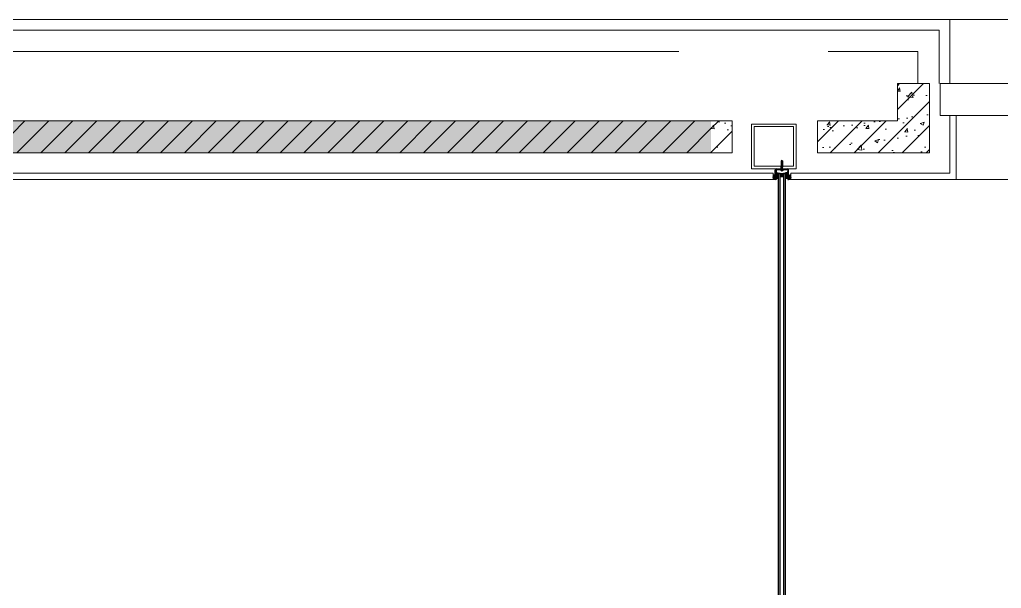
# Model space of a CAD drawing. Header units: inches. Extents: x 13084 to 220150, y 6494 to 167180.
# Drawn here: x 134671 to 139278, y 114262 to 116930 of the extents above; entities that cross this region are included whole.
import ezdxf

# ---------------------------------------------------------------- set-up
doc = ezdxf.new("R2010")
doc.units = ezdxf.units.IN
doc.header["$MEASUREMENT"] = 0
for name, color, linetype, lineweight in [('Ground Floor$0$A-G250-G-Walls-Low-Level', 8, 'Continuous', 15), ('Ground Floor$0$A-G250-G-Walls-Precast-Concrete', 7, 'Continuous', 15), ('Ground Floor$0$A-G262-H-Precast-Panel', 251, 'Continuous', 5), ('Ground Floor$0$A-G312-M-Wall-Cladding-Panel', 7, 'Continuous', 9), ('Ground Floor$0$A-G312-M-Wall-Finish-Plaster', 7, 'Continuous', 15), ('Ground Floor$0$A-G321-M-Window', 251, 'Continuous', 9)]:
    doc.layers.add(name, color=color, linetype=linetype, lineweight=lineweight)
doc.layers.add('Ground Floor$0$A-G321-M-Window-Glaze', color=251, linetype='Continuous')
pattern_1 = [(50, (31615.24, 164129.57), (182.18467, -15.93909), [19.05, -209.55]), (355, (31615.24, 164129.57), (-35.24283, 191.05664), [15.24, -167.64]), (100.451, (31630.42, 164128.24), (146.9425, 175.1167), [16.19, -178.09]), (46.1842, (31615.24, 164180.37), (271.07904, -42.04233), [28.575, -314.325]), (96.6356, (31637.83, 164176.87), (237.40423, 247.42556), [24.285, -267.135]), (351.184, (31615.24, 164180.37), (237.4046, 247.4251), [22.86, -251.46]), (21, (31640.64, 164167.67), (151.61488, -102.26552), [19.05, -209.55]), (326, (31640.64, 164167.67), (61.80203, 184.18797), [15.24, -167.64]), (71.4514, (31653.27, 164159.15), (213.4165, 81.92286), [16.19, -178.09]), (37.5, (31615.24, 164129.57), (3.088603, 84.55504), [0, -165.608, 0, -170.18, 0, -168.275]), (7.5, (31615.24, 164129.57), (66.81966, 100.180575), [0, -97.028, 0, -161.798, 0, -64.135]), (327.5, (31558.6, 164129.57), (135.590595, -5.728744), [0, -63.5, 0, -198.12, 0, -262.89]), (317.5, (31533.2, 164129.57), (148.12918, 25.42649), [0, -82.55, 0, -131.572, 0, -186.69])]
pattern_2 = [(45, (31615.24, 164129.57), (-56.1266, 56.1266), [])]

# ---------------------------------------------------------------- blocks, each defined once
blk = doc.blocks.new('Ground Floor$0$curtain-wall')
at = {"layer": 'Ground Floor$0$A-G321-M-Window'}
for points in [[(1765, 6650), (1975, 6650), (1975, 6860), (1765, 6860)], [(1777, 6662), (1963, 6662), (1963, 6848), (1777, 6848)]]:
    blk.add_lwpolyline(points, close=True, dxfattribs=at)
at = {"layer": 'Ground Floor$0$A-G321-M-Window-Glaze'}
for p, q in [((1908, 6688.7), (1905, 6687)), ((1911, 6687), (1905, 6687)), ((1905, 6687), (1905, 6664.2)), ((1906.4, 6680.1), (1905.8, 6679.8)), ((1906.4, 6679.4), (1905.8, 6679.8)), ((1906.9, 6682), (1906.3, 6681.6)), ((1906.9, 6681.3), (1906.3, 6681.6)), ((1906.3, 6679), (1906.4, 6679.4)), ((1906.4, 6680.1), (1909.8, 6679.2)), ((1906.4, 6679.4), (1908, 6679)), ((1906.6, 6680.1), (1906.9, 6681.3)), ((1907.4, 6683.8), (1906.8, 6683.5)), ((1907.4, 6683.1), (1906.8, 6683.5)), ((1906.9, 6682), (1909.2, 6681.4)), ((1906.9, 6681.3), (1909.2, 6680.7)), ((1907.1, 6681.9), (1907.4, 6683.1)), ((1907.4, 6683.8), (1908.7, 6683.5)), ((1907.4, 6683.1), (1908.7, 6682.8)), ((1908, 6685.3), (1907.6, 6683.8)), ((1911, 6687), (1908, 6688.7)), ((1908, 6685.3), (1908.5, 6683.6)), ((1908.7, 6683.5), (1909.3, 6683.2)), ((1908.7, 6682.8), (1909.3, 6683.2)), ((1909, 6681.4), (1908.7, 6682.8)), ((1909.2, 6681.4), (1909.8, 6681)), ((1909.2, 6680.7), (1909.8, 6681)), ((1909.6, 6679.3), (1909.2, 6680.7)), ((1909.8, 6679.2), (1910.4, 6678.9)), ((1911, 6687), (1911, 6664.2)), ((1876.6, 6644.4, 0), (1882.2, 6650, 0)), ((1876.6, 6599.9), (1876.6, 6644)), ((1876.6, 6639.9, 0), (1880.6, 6643.9, 0)), ((1876.6, 6637.7, 0), (1880.6, 6641.7, 0)), ((1876.6, 6633.2, 0), (1880.6, 6637.2, 0)), ((1876.6, 6630.9, 0), (1880.6, 6634.9, 0)), ((1880.6, 6644), (1880.6, 6599.9)), ((1882.6, 6650), (1933.4, 6650)), ((1933.4, 6646), (1882.6, 6646)), ((1882.7, 6646, 0), (1886.7, 6650, 0)), ((1884.9, 6646, 0), (1888.9, 6650, 0)), ((1889.4, 6646, 0), (1893.4, 6650, 0)), ((1891.6, 6646, 0), (1895.6, 6650, 0)), ((1896.1, 6646, 0), (1900.1, 6650, 0)), ((1898.4, 6646, 0), (1902.4, 6650, 0)), ((1902.9, 6646, 0), (1906.9, 6650, 0)), ((1904.1, 6649), (1905, 6654.2)), ((1904.1, 6649), (1911.9, 6649)), ((1904.3, 6644.6), (1904.3, 6646)), ((1904.3, 6646), (1911.7, 6646)), ((1904.3, 6644.6), (1911.7, 6644.6)), ((1905, 6676.2), (1905.3, 6677.7)), ((1906.2, 6676.2), (1905, 6676.2)), ((1905, 6672.2), (1905.4, 6673.9)), ((1906.2, 6672.2), (1905, 6672.2)), ((1905, 6668.2), (1905.4, 6669.9)), ((1906.2, 6668.2), (1905, 6668.2)), ((1905, 6664.2), (1905.4, 6665.9)), ((1905, 6664.2), (1905.1, 6660.6)), ((1906.2, 6664.2), (1905, 6664.2)), ((1905, 6649), (1905, 6664.2)), ((1905, 6660.2), (1905.4, 6661.9)), ((1905.1, 6646, 0), (1907, 6647.9, 0)), ((1906.1, 6679), (1905.3, 6677.7)), ((1905.3, 6677.7), (1907.6, 6677.7)), ((1906.4, 6674.4), (1905.4, 6673.9)), ((1906.4, 6670.4), (1905.4, 6669.9)), ((1906.4, 6666.4), (1905.4, 6665.9)), ((1906.4, 6662.4), (1905.4, 6661.9)), ((1908, 6646), (1905.7, 6643.7)), ((1906, 6662.2), (1906, 6664.2)), ((1906.1, 6679), (1907.6, 6679)), ((1906.1, 6676.2), (1906.1, 6674.3)), ((1906.1, 6670.3), (1906.1, 6672.2)), ((1906.1, 6666.3), (1906.1, 6668.2)), ((1906.6, 6675.8), (1906.6, 6674.8)), ((1906.6, 6671.8), (1906.6, 6670.8)), ((1906.6, 6667.8), (1906.6, 6666.8)), ((1906.6, 6663.8), (1906.6, 6662.8)), ((1907, 6647.9, 0), (1909.1, 6650, 0)), ((1907.1, 6649), (1908, 6654.2)), ((1907.6, 6679), (1907.6, 6655)), ((1907.6, 6675.8), (1908.4, 6675.8)), ((1907.6, 6675.2), (1908.4, 6675.2)), ((1907.6, 6656), (1908.4, 6656)), ((1907.6, 6655), (1908.4, 6655)), ((1908.9, 6649), (1908, 6654.2)), ((1908, 6649), (1908, 6654.2)), ((1908, 6643.2), (1908, 6646)), ((1908, 6646), (1910.3, 6643.7)), ((1909.9, 6679), (1908.4, 6679)), ((1908.4, 6679), (1908.4, 6655)), ((1910.7, 6677.7), (1908.4, 6677.7)), ((1909.4, 6675.8), (1909.4, 6674.8)), ((1909.4, 6671.8), (1909.4, 6670.8)), ((1909.4, 6667.8), (1909.4, 6666.8)), ((1909.4, 6663.8), (1909.4, 6662.8)), ((1909.6, 6674.4), (1910.6, 6673.9)), ((1909.6, 6670.4), (1910.6, 6669.9)), ((1909.6, 6666.4), (1910.6, 6665.9)), ((1909.6, 6662.4), (1910, 6662.2)), ((1909.6, 6646, 0), (1913.6, 6650, 0)), ((1909.8, 6676.2), (1911, 6676.2)), ((1909.8, 6672.2), (1911, 6672.2)), ((1909.8, 6668.2), (1911, 6668.2)), ((1909.8, 6664.2), (1910, 6664.2)), ((1909.8, 6658.4), (1909.8, 6662.4)), ((1909.9, 6679), (1910.7, 6677.7)), ((1909.9, 6676.2), (1909.9, 6674.3)), ((1909.9, 6670.3), (1909.9, 6672.2)), ((1909.9, 6666.3), (1909.9, 6668.2)), ((1910, 6658.7), (1910, 6664.2)), ((1910.1, 6678.7), (1910.4, 6678.9)), ((1910.2, 6657.9), (1911, 6657.8)), ((1911, 6672.2), (1910.6, 6673.9)), ((1911, 6668.2), (1910.6, 6669.9)), ((1911, 6664.2), (1910.6, 6665.9)), ((1911, 6676.2), (1910.7, 6677.7)), ((1911, 6664.2), (1910.8, 6658.6)), ((1911, 6649), (1911, 6664.2)), ((1911.9, 6649), (1911, 6654.2)), ((1911.7, 6644.6), (1911.7, 6646)), ((1911.8, 6646, 0), (1915.8, 6650, 0)), ((1916.3, 6646, 0), (1920.3, 6650, 0)), ((1918.6, 6646, 0), (1922.6, 6650, 0)), ((1923.1, 6646, 0), (1925, 6647.9, 0)), ((1925, 6647.9, 0), (1927.1, 6650, 0)), ((1925.3, 6646, 0), (1929.3, 6650, 0)), ((1929.8, 6646, 0), (1933.8, 6650, 0)), ((1932.1, 6646, 0), (1935.6, 6649.6, 0)), ((1935.3, 6644.7, 0), (1938.2, 6647.7, 0)), ((1935.4, 6642.6, 0), (1939, 6646.2, 0)), ((1935.4, 6644), (1935.4, 6599.9)), ((1935.4, 6638.2, 0), (1939.4, 6642.2, 0)), ((1935.4, 6635.9, 0), (1939.4, 6639.9, 0)), ((1935.4, 6631.4, 0), (1939.4, 6635.4, 0)), ((1935.4, 6629.2, 0), (1939.4, 6633.2, 0)), ((1939.4, 6599.9), (1939.4, 6644)), ((1866.4, 6609.4), (1870.5, 6605.4)), ((1866.8, 6608.3), (1873.6, 6615.1)), ((1866.9, 6612.9), (1869, 6615)), ((1867.1, 6613.2), (1874.2, 6606.1)), ((1869, 6605.9), (1876, 6612.9)), ((1869.6, 6615.2), (1876.2, 6608.6)), ((1873.1, 6605.6), (1876.3, 6608.8)), ((1876.6, 6626.4, 0), (1880.6, 6630.4, 0)), ((1876.6, 6624.2, 0), (1880.6, 6628.2, 0)), ((1876.6, 6619.7, 0), (1880.6, 6623.7, 0)), ((1876.6, 6617.5, 0), (1880.6, 6621.5, 0)), ((1876.6, 6613, 0), (1880.6, 6617, 0)), ((1876.6, 6610.7, 0), (1880.6, 6614.7, 0)), ((1876.6, 6606.2, 0), (1880.6, 6610.2, 0)), ((1876.6, 6604, 0), (1880.6, 6608, 0)), ((1880.6, 6599.9), (1876.6, 6599.9)), ((1877, 6599.9, 0), (1880.6, 6603.5, 0)), ((1879.2, 6599.9, 0), (1880.6, 6601.2, 0)), ((1880.6, 6610.8), (1880.6, 6630.6)), ((1880.6, 6630.6), (1890.6, 6630.6)), ((1890.6, 6620.5, 0), (1880.6, 6630.5, 0)), ((1890.6, 6616, 0), (1880.6, 6626, 0)), ((1890.6, 6611.5, 0), (1880.6, 6621.5, 0)), ((1886.7, 6610.8, 0), (1880.6, 6617, 0)), ((1882.2, 6610.8, 0), (1880.6, 6612.5, 0)), ((1890.6, 6610.8), (1880.6, 6610.8)), ((1890.6, 6625, 0), (1885, 6630.6, 0)), ((1890.6, 6629.5, 0), (1889.5, 6630.6, 0)), ((1890.6, 6630.6), (1890.6, 6610.8)), ((1890.6, 6628.6), (1925.4, 6628.6)), ((1899, 6620.6), (1915, 6613.6)), ((1899, 6613.6), (1915, 6620.6)), ((1899, 6620.6), (1915, 6620.6)), ((1899, 6613.6), (1915, 6613.6)), ((1925.4, 6630.6), (1925.4, 6610.8)), ((1935.4, 6630.6), (1925.4, 6630.6)), ((1935.4, 6620.5, 0), (1925.4, 6630.5, 0)), ((1935.4, 6616, 0), (1925.4, 6626, 0)), ((1935.4, 6611.5, 0), (1925.4, 6621.5, 0)), ((1931.6, 6610.8, 0), (1925.4, 6617, 0)), ((1927.1, 6610.8, 0), (1925.4, 6612.6, 0)), ((1925.4, 6610.8), (1935.4, 6610.8)), ((1935.4, 6625, 0), (1929.9, 6630.6, 0)), ((1935.4, 6629.5, 0), (1934.4, 6630.6, 0)), ((1935.4, 6610.8), (1935.4, 6630.6)), ((1935.4, 6624.7, 0), (1939.4, 6628.7, 0)), ((1935.4, 6622.4, 0), (1939.4, 6626.4, 0)), ((1935.4, 6618, 0), (1939.4, 6622, 0)), ((1935.4, 6615.7, 0), (1939.4, 6619.7, 0)), ((1935.4, 6611.2, 0), (1939.4, 6615.2, 0)), ((1935.4, 6609, 0), (1939.4, 6613, 0)), ((1935.4, 6604.5, 0), (1939.4, 6608.5, 0)), ((1935.4, 6602.2, 0), (1939.4, 6606.2, 0)), ((1935.4, 6599.9), (1939.4, 6599.9)), ((1937.6, 6599.9, 0), (1939.4, 6601.7, 0)), ((1942.9, 6605.6), (1939.7, 6608.8)), ((1946.4, 6615.2), (1939.8, 6608.6)), ((1947, 6605.9), (1940, 6612.9)), ((1948.9, 6613.2), (1941.8, 6606.1)), ((1949.2, 6608.3), (1942.4, 6615.1)), ((1949.6, 6609.4), (1945.5, 6605.4)), ((1949.1, 6612.9), (1947, 6615))]:
    blk.add_line(p, q, dxfattribs=at)
for points in [[(1899, 6627.6), (1898, 6628.6), (1892, 6628.6), (1891, 6627.6), (1891, 4513.4), (1892, 4512.4), (1898, 4512.4), (1899, 4513.4)], [(1925, 6627.6), (1924, 6628.6), (1916, 6628.6), (1915, 6627.6), (1915, 4513.4), (1916, 4512.4), (1924, 4512.4), (1925, 4513.4)]]:
    blk.add_lwpolyline(points, close=True, dxfattribs=at)
for centre in [(1871.5, 6610.4), (1944.5, 6610.4)]:
    blk.add_circle(centre, 5.14, dxfattribs=at)
for centre, radius, start, end in [((1882.6, 6644), 6, 90, 180), ((1882.6, 6644), 2, 90, 180), ((1908, 6647.3), 6.72, 190.8549, 349.1451), ((1908, 6647.3), 5.72, 192.7831, 347.2169), ((1908, 6647.3), 4.72, 195.555, 344.445), ((1908, 6649.2), 5.97, 231.0552, 308.9448), ((1906.2, 6675.8), 0.4, 0, 90), ((1906.2, 6671.8), 0.4, 0, 90), ((1906.2, 6667.8), 0.4, 0, 90), ((1906.2, 6663.8), 0.4, 0, 90), ((1906.2, 6674.8), 0.4, 297.5, 360), ((1906.2, 6670.8), 0.4, 297.5, 360), ((1906.2, 6666.8), 0.4, 297.5, 360), ((1906.2, 6662.8), 0.4, 297.5, 360), ((1909.8, 6675.8), 0.4, 90, 180), ((1909.8, 6674.8), 0.4, 180, 242.5), ((1909.8, 6671.8), 0.4, 90, 180), ((1909.8, 6670.8), 0.4, 180, 242.5), ((1909.8, 6667.8), 0.4, 90, 180), ((1909.8, 6666.8), 0.4, 180, 242.5), ((1909.8, 6663.8), 0.4, 90, 180), ((1909.8, 6662.8), 0.4, 180, 242.5), ((1910.3, 6658.4), 0.5, 180, 265.5), ((1910.4, 6658.6), 0.4, 173.8471, 356.2398), ((1933.4, 6644), 6, 0, 90), ((1933.4, 6644), 2, 0, 90), ((1869.4, 6607.2), 13.5, 57.902, 104.0153), ((1869.7, 6607.5), 11.7, 54.0486, 108.0125), ((1870.9, 6609.6), 8.38, 47.5463, 125.0447), ((1871.5, 6609.7), 6.93, 42.9016, 141.1746), ((1866.6, 6559.2), 45.8, 77.4, 90.6024), ((1870.7, 6582.3), 20.5, 73.4577, 103.1188), ((1871.3, 6583.9), 16.8, 71.8207, 108.1969), ((1886.3, 6599.5), 10.5, 63.3537, 122.8303), ((1886, 6598.5), 10.5, 61.7921, 121.3304), ((1885.8, 6597.4), 10.5, 60.2202, 119.7798), ((1886.3, 6596.5), 10.5, 63.3537, 122.8303), ((1886, 6595.5), 10.5, 61.7921, 121.3304), ((1885.8, 6594.4), 10.5, 60.2202, 119.7798), ((1907, 6664.2), 37.5, 257.6665, 282.3335), ((1907, 6664.2), 39.5, 258.3008, 281.6992), ((1907, 6664.2), 41.5, 258.8727, 281.1273), ((1907, 6664.2), 43.5, 259.3909, 280.6091), ((1929.7, 6599.5), 10.5, 57.1697, 116.6463), ((1930, 6598.5), 10.5, 58.6696, 118.2079), ((1930.2, 6597.4), 10.5, 60.2202, 119.7798), ((1929.7, 6596.5), 10.5, 57.1697, 116.6463), ((1930, 6595.5), 10.5, 58.6696, 118.2079), ((1930.2, 6594.4), 10.5, 60.2202, 119.7798), ((1946.6, 6607.2), 13.5, 75.9847, 122.098), ((1946.3, 6607.5), 11.7, 71.9875, 125.9514), ((1945.1, 6609.6), 8.38, 54.9553, 132.4537), ((1944.5, 6609.7), 6.93, 38.8254, 137.0984), ((1949.4, 6559.2), 45.8, 89.3976, 102.6), ((1945.3, 6582.3), 20.5, 76.8812, 106.5423), ((1944.7, 6583.9), 16.8, 71.8031, 108.1793)]:
    blk.add_arc(centre, radius, start, end, dxfattribs=at)

msp = doc.modelspace()

# ---------------------------------------------------------------- hatches: boundary and pattern name
at = {"layer": 'Ground Floor$0$A-G262-H-Precast-Panel'}
h = msp.add_hatch(dxfattribs=at)
h.set_pattern_fill('ANSI31', color=256, scale=25, style=0)
h.set_pattern_definition(pattern_2)
h.paths.add_polyline_path([(137915.2, 116304.6), (137915.2, 116454.6), (131215.4, 116454.6), (131215.4, 116629.6), (131065.4, 116629.6), (131065.4, 116304.6)])
h = msp.add_hatch(dxfattribs=at)
h.set_pattern_fill('AR-CONC', color=256, style=0)
h.set_pattern_definition(pattern_1)
h.paths.add_polyline_path([(137915.2, 116454.6), (131215.4, 116454.6), (131215.4, 116629.6), (131065.4, 116629.6), (131065.4, 116304.6), (137915.2, 116304.6)])
h = msp.add_hatch(dxfattribs=at)
h.set_pattern_fill('AR-CONC', color=256, style=0)
h.set_pattern_definition(pattern_1)
h.paths.add_polyline_path([(138415.2, 116304.6), (138415.2, 116454.6), (138790.2, 116454.6), (138790.2, 116629.6), (138940.2, 116629.6), (138940.2, 116304.6)])
h = msp.add_hatch(dxfattribs=at)
h.set_pattern_fill('ANSI31', color=256, scale=25, style=0)
h.set_pattern_definition(pattern_2)
h.paths.add_polyline_path([(138415.2, 116304.6), (138415.2, 116454.6), (138790.2, 116454.6), (138790.2, 116629.6), (138940.2, 116629.6), (138940.2, 116304.6)])
h = msp.add_hatch(dxfattribs=at)
h.set_pattern_fill('ANSI31', color=256, scale=25, style=0)
h.set_pattern_definition([(45, (137915.24, 116418.18), (-56.127, 56.127), [])])
h.paths.add_polyline_path([(138015.2, 116454.6), (137915.2, 116454.6), (137915.2, 116304.6), (138015.2, 116304.6)])
h = msp.add_hatch(dxfattribs=at)
h.set_pattern_fill('AR-CONC', color=256, style=0)
h.set_pattern_definition([(50, (137915.24, 116418.18), (182.18, -15.94), [19.05, -209.55]), (355, (137915.24, 116418.18), (-35.24, 191.06), [15.24, -167.64]), (100.45, (137930.42, 116416.85), (146.94, 175.12), [16.19, -178.09]), (46.18, (137915.24, 116468.98), (271.08, -42.04), [28.57, -314.32]), (96.64, (137937.83, 116465.47), (237.4, 247.43), [24.29, -267.13]), (351.18, (137915.24, 116468.98), (237.4, 247.43), [22.86, -251.46]), (21, (137940.64, 116456.28), (151.61, -102.27), [19.05, -209.55]), (326, (137940.64, 116456.28), (61.8, 184.19), [15.24, -167.64]), (71.45, (137953.27, 116447.75), (213.42, 81.92), [16.19, -178.09]), (37.5, (137915.24, 116418.18), (3.09, 84.555), [0, -165.608, 0, -170.18, 0, -168.275]), (7.5, (137915.24, 116418.18), (66.82, 100.18), [0, -97.028, 0, -161.798, 0, -64.135]), (327.5, (137858.6, 116418.18), (135.59, -5.729), [0, -63.5, 0, -198.12, 0, -262.89]), (317.5, (137833.2, 116418.18), (148.13, 25.426), [0, -82.55, 0, -131.572, 0, -186.69])])
h.paths.add_polyline_path([(138015.2, 116454.6), (137915.2, 116454.6), (137915.2, 116304.6), (138015.2, 116304.6)])

# ---------------------------------------------------------------- linework, layer by layer
at = {"layer": 'Ground Floor$0$A-G250-G-Walls-Low-Level'}
for p, q in [((139035.2, 116929.6), (142195.2, 116929.6, 0)), ((142165.2, 116179.6), (139065.2, 116179.6))]:
    msp.add_line(p, q, dxfattribs=at)
at = {"layer": 'Ground Floor$0$A-G250-G-Walls-Precast-Concrete', "elevation": 0}
for points in [[(131215.4, 116454.6), (138015.2, 116454.6), (138015.2, 116304.6), (131065.4, 116304.6), (131065.4, 116629.6), (131215.4, 116629.6), (131215.4, 116454.6)], [(138415.2, 116304.6), (138415.2, 116454.6), (138790.2, 116454.6), (138790.2, 116629.6), (138940.2, 116629.6), (138940.2, 116304.6), (138415.2, 116304.6)]]:
    msp.add_lwpolyline(points, dxfattribs=at)
at = {"layer": 'Ground Floor$0$A-G312-M-Wall-Cladding-Panel'}
msp.add_line((138290.1, 116209.6), (138290.1, 116179.6), dxfattribs=at)
for points in [[(130940.4, 116629.6), (130940.5, 116179.6), (138206.3, 116179.6), (138206.3, 116209.6), (130970.5, 116209.6), (130970.4, 116629.6), (130940.5, 116629.6)], [(138290.1, 116179.6), (139065.2, 116179.6), (139065.2, 116479.6), (139035.2, 116479.6), (139035.2, 116209.6), (138290.1, 116209.6)]]:
    msp.add_lwpolyline(points, dxfattribs=at)
at = {"layer": 'Ground Floor$0$A-G312-M-Wall-Finish-Plaster'}
for points in [[(139035.2, 116629.6), (139035.2, 116929.6), (130940.4, 116929.6), (130940.4, 116929.6)], [(138985.2, 116629.6), (138985.2, 116879.6), (130990.5, 116879.6), (130990.5, 116629.6), (130940.5, 116629.6)], [(137765.2, 116779.6), (133465.2, 116779.6)], [(138885.2, 116629.6), (138885.2, 116779.6), (138465.2, 116779.6)]]:
    msp.add_lwpolyline(points, dxfattribs=at)
at = {"layer": 'Ground Floor$0$A-G321-M-Window'}
msp.add_lwpolyline([(138990.2, 116629.6), (142240.2, 116629.6), (142240.2, 116479.6), (138990.2, 116479.6)], close=True, dxfattribs=at)

# ---------------------------------------------------------------- block references
at = {"layer": 'Ground Floor$0$A-G321-M-Window-Glaze'}
msp.add_blockref('Ground Floor$0$curtain-wall', (136340.2, 109579.7), dxfattribs=at)

doc.saveas('drawing.dxf')
